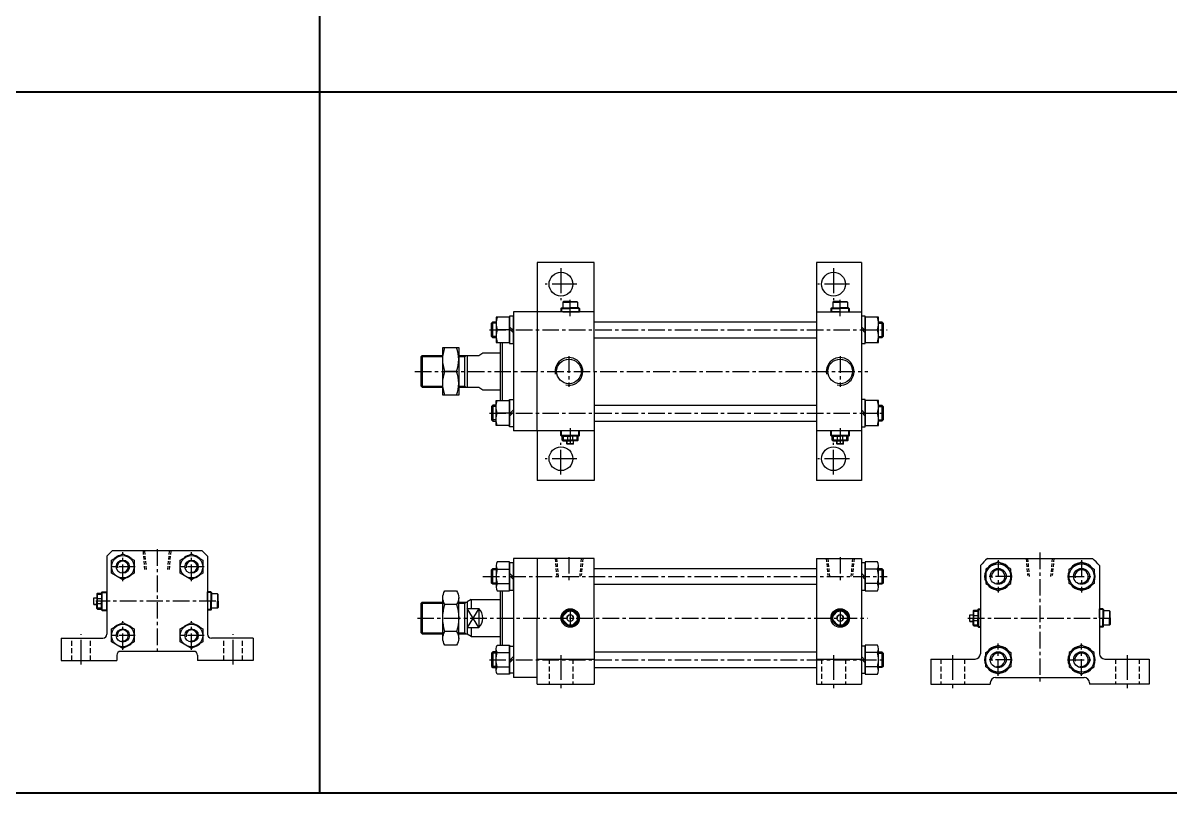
# Model space of a CAD drawing. Extents: x -819 to 29893, y -8942 to 3511.
# Drawn here: x 1142 to 2009, y 2299 to 2882 of the extents above; entities that cross this region are included whole.
import ezdxf

# ---------------------------------------------------------------- set-up
doc = ezdxf.new("R2010")
doc.units = 0
doc.header["$LTSCALE"] = 10
doc.header["$MEASUREMENT"] = 0
for name, pattern in [('CENTER', [2, 1.25, -0.25, 0.25, -0.25]), ('CENTERX2', [4, 2.5, -0.5, 0.5, -0.5]), ('HIDDEN', [0.375, 0.25, -0.125]), ('HIDDENX2', [0.75, 0.5, -0.25])]:
    doc.linetypes.add(name, pattern=pattern)
for name, color, linetype in [('CEN', 1, 'CENTERX2'), ('CENTER', 1, 'CENTER'), ('HID', 2, 'HIDDENX2'), ('ML', 7, 'CONTINUOUS'), ('THIN', 3, 'CONTINUOUS')]:
    doc.layers.add(name, color=color, linetype=linetype)

msp = doc.modelspace()

# ---------------------------------------------------------------- linework, layer by layer
at = {"layer": 'CEN', "color": 1, "linetype": 'CENTER', "ltscale": 1.5}
for p, q in [((1548.73, 2696.41), (1548.73, 2672.41)), ((1754.73, 2696.41), (1754.73, 2672.41)), ((1560.73, 2684.41), (1536.73, 2684.41)), ((1766.73, 2684.41), (1742.73, 2684.41)), ((1548.73, 2540.41), (1548.73, 2564.41)), ((1754.73, 2540.41), (1754.73, 2564.41)), ((1560.73, 2552.41), (1536.73, 2552.41)), ((1766.73, 2552.41), (1742.73, 2552.41)), ((1186.03, 2396.71), (1186.03, 2419.71)), ((1301.03, 2396.71), (1301.03, 2419.71)), ((1548.73, 2403.89), (1548.73, 2378.89)), ((1754.73, 2403.89), (1754.73, 2378.89)), ((1844.7, 2403.89), (1844.7, 2378.89)), ((1976.7, 2403.89), (1976.7, 2378.89))]:
    msp.add_line(p, q, dxfattribs=at)
at = {"layer": 'CENTER'}
for p, q in [((1879.2, 2475.55), (1879.2, 2451.22)), ((1942.2, 2475.55), (1942.2, 2451.22)), ((1889.75, 2463.39), (1868.65, 2463.39)), ((1931.65, 2463.39), (1952.75, 2463.39)), ((1879.2, 2388.22), (1879.2, 2412.55)), ((1942.2, 2388.22), (1942.2, 2412.55)), ((1889.75, 2400.39), (1868.65, 2400.39)), ((1931.65, 2400.39), (1952.75, 2400.39))]:
    msp.add_line(p, q, dxfattribs=at)
at = {"layer": 'HID', "color": 6, "linetype": 'HIDDEN', "ltscale": 1.5}
for p, q in [((1179.03, 2399.71), (1179.03, 2416.71)), ((1193.03, 2399.71), (1193.03, 2416.71)), ((1294.03, 2399.71), (1294.03, 2416.71)), ((1308.03, 2399.71), (1308.03, 2416.71)), ((1539.73, 2400.89), (1539.73, 2381.89)), ((1557.73, 2400.89), (1557.73, 2381.89)), ((1745.73, 2400.89), (1745.73, 2381.89)), ((1763.73, 2400.89), (1763.73, 2381.89)), ((1835.7, 2400.89), (1835.7, 2381.89)), ((1853.7, 2400.89), (1853.7, 2381.89)), ((1967.7, 2400.89), (1967.7, 2381.89)), ((1985.7, 2400.89), (1985.7, 2381.89))]:
    msp.add_line(p, q, dxfattribs=at)
at = {"layer": 'ML'}
for p, q in [((1573.73, 2700.91), (1530.73, 2700.91)), ((1530.73, 2700.91), (1530.73, 2663.41)), ((1573.73, 2618.41), (1573.73, 2700.91)), ((1741.73, 2700.91), (1741.73, 2618.41)), ((1775.73, 2700.91), (1741.73, 2700.91)), ((1775.73, 2700.91), (1775.73, 2663.41)), ((1550.65, 2671.41), (1550.15, 2670.91)), ((1550.15, 2670.91), (1550.15, 2666.41)), ((1550.15, 2670.91), (1555.65, 2670.91)), ((1555.65, 2671.41), (1550.65, 2671.41)), ((1555.65, 2671.41), (1560.65, 2671.41)), ((1561.15, 2670.91), (1555.65, 2670.91)), ((1560.65, 2671.41), (1561.15, 2670.91)), ((1561.15, 2670.91), (1561.15, 2666.41)), ((1754.65, 2671.41), (1754.15, 2670.91)), ((1754.15, 2670.91), (1754.15, 2666.41)), ((1754.15, 2670.91), (1759.65, 2670.91)), ((1759.65, 2671.41), (1754.65, 2671.41)), ((1759.65, 2671.41), (1764.65, 2671.41)), ((1765.15, 2670.91), (1759.65, 2670.91)), ((1764.65, 2671.41), (1765.15, 2670.91)), ((1765.15, 2670.91), (1765.15, 2666.41)), ((1512.73, 2663.41), (1512.73, 2573.41)), ((1530.73, 2663.41), (1512.73, 2663.41)), ((1573.73, 2663.41), (1530.73, 2663.41)), ((1530.73, 2663.41), (1530.73, 2618.41)), ((1549.15, 2666.41), (1548.65, 2665.91)), ((1548.65, 2665.91), (1548.65, 2663.41)), ((1548.65, 2665.91), (1555.65, 2665.91)), ((1555.65, 2663.41), (1548.65, 2663.41)), ((1549.15, 2666.41), (1555.65, 2666.41)), ((1550.23, 2663.41), (1561.23, 2663.41)), ((1562.15, 2666.41), (1555.65, 2666.41)), ((1562.65, 2665.91), (1555.65, 2665.91)), ((1555.65, 2663.41), (1562.65, 2663.41)), ((1562.15, 2666.41), (1562.65, 2665.91)), ((1562.65, 2665.91), (1562.65, 2663.41)), ((1573.73, 2618.41), (1573.73, 2663.41)), ((1741.73, 2663.41), (1775.73, 2663.41)), ((1741.73, 2663.41), (1741.73, 2618.41)), ((1753.15, 2666.41), (1752.65, 2665.91)), ((1752.65, 2665.91), (1752.65, 2663.41)), ((1752.65, 2665.91), (1759.65, 2665.91)), ((1759.65, 2663.41), (1752.65, 2663.41)), ((1753.15, 2666.41), (1759.65, 2666.41)), ((1754.23, 2663.41), (1765.23, 2663.41)), ((1766.15, 2666.41), (1759.65, 2666.41)), ((1766.65, 2665.91), (1759.65, 2665.91)), ((1759.65, 2663.41), (1766.65, 2663.41)), ((1766.15, 2666.41), (1766.65, 2665.91)), ((1766.65, 2665.91), (1766.65, 2663.41)), ((1775.73, 2663.41), (1775.73, 2573.41)), ((1497.17, 2643.91), (1497.17, 2655.91)), ((1791.28, 2655.91), (1791.28, 2643.91)), ((1509.73, 2649.91), (1500.57, 2649.91)), ((1509.73, 2652.26), (1512.73, 2649.26)), ((1509.73, 2650.56), (1512.73, 2647.56)), ((1778.73, 2649.26), (1775.73, 2652.26)), ((1778.73, 2647.56), (1775.73, 2650.56)), ((1778.73, 2649.91), (1787.88, 2649.91)), ((1502.73, 2640.41), (1502.73, 2596.41)), ((1504.23, 2640.41), (1504.23, 2596.41)), ((1442.73, 2629.41), (1443.73, 2630.41)), ((1442.73, 2629.41), (1442.73, 2607.41)), ((1443.73, 2630.41), (1443.73, 2606.41)), ((1475.73, 2630.41), (1475.73, 2606.41)), ((1477.73, 2630.41), (1477.73, 2606.41)), ((1477.73, 2630.41), (1486.73, 2630.41)), ((1486.73, 2630.41), (1489.73, 2632.41)), ((1469.81, 2618.41), (1461.02, 2618.41)), ((1530.73, 2573.41), (1530.73, 2618.41)), ((1573.73, 2618.41), (1573.73, 2573.41)), ((1573.73, 2618.41), (1573.73, 2535.91)), ((1741.73, 2618.41), (1741.73, 2573.41)), ((1741.73, 2618.41), (1741.73, 2535.91)), ((1442.73, 2607.41), (1443.73, 2606.41)), ((1486.73, 2606.41), (1489.73, 2604.41)), ((1497.17, 2592.91), (1497.17, 2580.91)), ((1791.28, 2592.91), (1791.28, 2580.91)), ((1509.73, 2586.91), (1500.57, 2586.91)), ((1509.73, 2586.26), (1512.73, 2589.26)), ((1509.73, 2584.56), (1512.73, 2587.56)), ((1778.73, 2586.26), (1775.73, 2589.26)), ((1778.73, 2584.56), (1775.73, 2587.56)), ((1778.73, 2586.91), (1787.88, 2586.91)), ((1530.73, 2573.41), (1512.73, 2573.41)), ((1573.73, 2573.41), (1530.73, 2573.41)), ((1530.73, 2573.41), (1530.73, 2535.91)), ((1548.73, 2569.91), (1548.73, 2573.41)), ((1549.23, 2569.41), (1548.73, 2569.91)), ((1562.73, 2569.91), (1548.73, 2569.91)), ((1549.23, 2569.41), (1555.73, 2569.41)), ((1549.73, 2566.41), (1549.73, 2569.41)), ((1550.23, 2565.91), (1549.73, 2566.41)), ((1561.73, 2566.41), (1549.73, 2566.41)), ((1550.57, 2566.41), (1550.57, 2569.41)), ((1558.23, 2573.41), (1553.23, 2573.41)), ((1558.23, 2573.41), (1553.23, 2573.41)), ((1553.81, 2566.41), (1553.81, 2569.41)), ((1562.23, 2569.41), (1555.73, 2569.41)), ((1557.64, 2566.41), (1557.64, 2569.41)), ((1560.88, 2566.41), (1560.88, 2569.41)), ((1561.23, 2565.91), (1561.73, 2566.41)), ((1561.73, 2566.41), (1561.73, 2569.41)), ((1562.23, 2569.41), (1562.73, 2569.91)), ((1562.73, 2569.91), (1562.73, 2573.41)), ((1775.73, 2573.41), (1741.73, 2573.41)), ((1752.73, 2569.91), (1752.73, 2573.41)), ((1753.23, 2569.41), (1752.73, 2569.91)), ((1766.73, 2569.91), (1752.73, 2569.91)), ((1753.23, 2569.41), (1759.73, 2569.41)), ((1753.73, 2566.41), (1753.73, 2569.41)), ((1754.23, 2565.91), (1753.73, 2566.41)), ((1765.73, 2566.41), (1753.73, 2566.41)), ((1754.57, 2566.41), (1754.57, 2569.41)), ((1762.23, 2573.41), (1757.23, 2573.41)), ((1762.23, 2573.41), (1757.23, 2573.41)), ((1757.81, 2566.41), (1757.81, 2569.41)), ((1766.23, 2569.41), (1759.73, 2569.41)), ((1761.64, 2566.41), (1761.64, 2569.41)), ((1764.88, 2566.41), (1764.88, 2569.41)), ((1765.23, 2565.91), (1765.73, 2566.41)), ((1765.73, 2566.41), (1765.73, 2569.41)), ((1766.23, 2569.41), (1766.73, 2569.91)), ((1766.73, 2569.91), (1766.73, 2573.41)), ((1775.73, 2573.41), (1775.73, 2535.91)), ((1550.23, 2565.91), (1555.73, 2565.91)), ((1553.23, 2563.53), (1553.23, 2565.91)), ((1558.23, 2563.53), (1553.23, 2563.53)), ((1553.35, 2563.41), (1553.23, 2563.53)), ((1558.1, 2563.41), (1553.35, 2563.41)), ((1561.23, 2565.91), (1555.73, 2565.91)), ((1558.1, 2563.41), (1558.23, 2563.53)), ((1558.23, 2563.53), (1558.23, 2565.91)), ((1754.23, 2565.91), (1759.73, 2565.91)), ((1757.23, 2563.53), (1757.23, 2565.91)), ((1762.23, 2563.53), (1757.23, 2563.53)), ((1757.35, 2563.41), (1757.23, 2563.53)), ((1762.1, 2563.41), (1757.35, 2563.41)), ((1765.23, 2565.91), (1759.73, 2565.91)), ((1762.1, 2563.41), (1762.23, 2563.53)), ((1762.23, 2563.53), (1762.23, 2565.91)), ((1573.73, 2535.91), (1530.73, 2535.91)), ((1775.73, 2535.91), (1741.73, 2535.91)), ((1277.57, 2482.71), (1209.54, 2482.71)), ((1205.53, 2478.7), (1205.53, 2419.71)), ((1281.53, 2478.75), (1281.53, 2419.71)), ((1499.73, 2471.61), (1499.73, 2455.16)), ((1530.73, 2476.89), (1512.73, 2476.89)), ((1512.73, 2476.89), (1512.73, 2386.89)), ((1573.73, 2476.89), (1530.73, 2476.89)), ((1530.73, 2476.89), (1530.73, 2431.89)), ((1573.73, 2431.89), (1573.73, 2476.89)), ((1741.73, 2476.89), (1775.73, 2476.89)), ((1741.73, 2476.89), (1741.73, 2431.89)), ((1775.73, 2476.89), (1775.73, 2381.89)), ((1788.73, 2455.16), (1788.73, 2471.61)), ((1865.7, 2471.57), (1865.7, 2404.89)), ((1871.01, 2476.89), (1950.38, 2476.89)), ((1955.7, 2471.57), (1955.7, 2404.89)), ((1497.17, 2457.39), (1497.17, 2469.39)), ((1500.57, 2468.87), (1509.73, 2468.87)), ((1509.73, 2465.74), (1512.73, 2462.74)), ((1509.73, 2464.04), (1512.73, 2461.04)), ((1778.73, 2462.74), (1775.73, 2465.74)), ((1778.73, 2461.04), (1775.73, 2464.04)), ((1787.88, 2468.87), (1778.73, 2468.87)), ((1791.28, 2469.39), (1791.28, 2457.39)), ((1500.57, 2457.9), (1509.73, 2457.9)), ((1787.88, 2457.9), (1778.73, 2457.9)), ((1195.53, 2447.09), (1195.66, 2447.21)), ((1195.53, 2442.34), (1195.53, 2447.09)), ((1195.66, 2447.21), (1198.03, 2447.21)), ((1195.66, 2442.21), (1195.66, 2447.21)), ((1198.03, 2450.21), (1198.53, 2450.71)), ((1198.03, 2450.21), (1198.03, 2444.71)), ((1198.53, 2450.71), (1201.53, 2450.71)), ((1198.53, 2438.71), (1198.53, 2450.71)), ((1198.53, 2449.87), (1201.53, 2449.87)), ((1198.53, 2446.63), (1201.53, 2446.63)), ((1201.53, 2451.21), (1202.03, 2451.71)), ((1201.53, 2451.21), (1201.53, 2444.71)), ((1202.03, 2451.71), (1205.53, 2451.71)), ((1202.03, 2437.71), (1202.03, 2451.71)), ((1205.53, 2438.71), (1205.53, 2450.71)), ((1205.53, 2438.71), (1205.53, 2450.71)), ((1205.53, 2438.71), (1205.53, 2450.71)), ((1205.53, 2442.21), (1205.53, 2447.21)), ((1205.53, 2442.21), (1205.53, 2447.21)), ((1284.03, 2451.78), (1281.53, 2451.78)), ((1281.53, 2444.78), (1281.53, 2451.78)), ((1284.53, 2451.28), (1284.03, 2451.78)), ((1284.03, 2451.78), (1284.03, 2444.78)), ((1284.53, 2451.28), (1284.53, 2444.78)), ((1289.03, 2450.28), (1284.53, 2450.28)), ((1289.53, 2449.78), (1289.03, 2450.28)), ((1289.03, 2450.28), (1289.03, 2444.78)), ((1289.53, 2444.78), (1289.53, 2449.78)), ((1459.41, 2416.51), (1459.41, 2447.26)), ((1471.41, 2416.51), (1471.41, 2447.26)), ((1480.73, 2445.89), (1477.73, 2444.15)), ((1480.73, 2445.89), (1480.73, 2439.1)), ((1502.73, 2452.42), (1502.73, 2411.36)), ((1504.23, 2452.42), (1504.23, 2411.36)), ((1195.53, 2442.34), (1195.66, 2442.21)), ((1195.66, 2442.21), (1198.03, 2442.21)), ((1198.03, 2439.21), (1198.03, 2444.71)), ((1198.03, 2439.21), (1198.53, 2438.71)), ((1198.53, 2442.8), (1201.53, 2442.8)), ((1198.53, 2439.56), (1201.53, 2439.56)), ((1198.53, 2438.71), (1201.53, 2438.71)), ((1201.53, 2438.21), (1201.53, 2444.71)), ((1201.53, 2438.21), (1202.03, 2437.71)), ((1202.03, 2437.71), (1205.53, 2437.71)), ((1281.53, 2444.78), (1281.53, 2437.78)), ((1284.03, 2437.78), (1281.53, 2437.78)), ((1284.03, 2437.78), (1284.03, 2444.78)), ((1284.53, 2438.28), (1284.03, 2437.78)), ((1284.53, 2438.28), (1284.53, 2444.78)), ((1289.03, 2439.28), (1284.53, 2439.28)), ((1289.03, 2439.28), (1289.03, 2444.78)), ((1289.53, 2439.78), (1289.03, 2439.28)), ((1289.53, 2444.78), (1289.53, 2439.78)), ((1442.73, 2442.89), (1443.73, 2443.89)), ((1442.73, 2442.89), (1442.73, 2420.89)), ((1443.73, 2443.89), (1443.73, 2419.89)), ((1469.83, 2442.14), (1461, 2442.14)), ((1475.73, 2443.89), (1475.73, 2419.89)), ((1477.73, 2444.15), (1477.73, 2419.62)), ((1477.73, 2439.1), (1486.73, 2439.1)), ((1486.73, 2439.1), (1486.73, 2424.68)), ((1553.81, 2437.04), (1550.57, 2433.8)), ((1557.64, 2437.04), (1560.88, 2433.8)), ((1757.81, 2437.04), (1754.57, 2433.8)), ((1761.64, 2437.04), (1764.88, 2433.8)), ((1860.2, 2437.39), (1860.7, 2437.89)), ((1860.2, 2437.39), (1860.2, 2431.89)), ((1860.7, 2437.89), (1863.7, 2437.89)), ((1860.7, 2425.89), (1860.7, 2437.89)), ((1860.7, 2437.04), (1863.7, 2437.04)), ((1863.7, 2438.39), (1864.2, 2438.89)), ((1863.7, 2438.39), (1863.7, 2431.89)), ((1864.2, 2438.89), (1865.7, 2438.89)), ((1864.2, 2424.89), (1864.2, 2438.89)), ((1865.7, 2425.89), (1865.7, 2437.89)), ((1865.7, 2425.89), (1865.7, 2437.89)), ((1865.7, 2425.89), (1865.7, 2437.89)), ((1958.2, 2438.96), (1955.7, 2438.96)), ((1955.7, 2431.96), (1955.7, 2438.96)), ((1955.7, 2437.39), (1955.7, 2426.39)), ((1955.7, 2437.39), (1955.7, 2426.39)), ((1958.7, 2438.46), (1958.2, 2438.96)), ((1958.2, 2438.96), (1958.2, 2431.96)), ((1958.7, 2438.46), (1958.7, 2431.96)), ((1963.2, 2437.46), (1958.7, 2437.46)), ((1963.7, 2436.96), (1963.2, 2437.46)), ((1963.2, 2437.46), (1963.2, 2431.96)), ((1963.7, 2431.96), (1963.7, 2436.96)), ((1530.73, 2381.89), (1530.73, 2431.89)), ((1550.57, 2429.97), (1553.81, 2426.73)), ((1560.88, 2429.97), (1557.64, 2426.73)), ((1573.73, 2431.89), (1573.73, 2381.89)), ((1741.73, 2431.89), (1741.73, 2381.89)), ((1754.57, 2429.97), (1757.81, 2426.73)), ((1764.88, 2429.97), (1761.64, 2426.73)), ((1857.7, 2434.26), (1857.82, 2434.39)), ((1857.7, 2429.51), (1857.7, 2434.26)), ((1857.7, 2429.51), (1857.82, 2429.39)), ((1857.82, 2434.39), (1860.2, 2434.39)), ((1857.82, 2429.39), (1857.82, 2434.39)), ((1857.82, 2429.39), (1860.2, 2429.39)), ((1860.2, 2426.39), (1860.2, 2431.89)), ((1860.7, 2433.8), (1863.7, 2433.8)), ((1860.7, 2429.97), (1863.7, 2429.97)), ((1863.7, 2425.39), (1863.7, 2431.89)), ((1865.7, 2429.39), (1865.7, 2434.39)), ((1865.7, 2429.39), (1865.7, 2434.39)), ((1955.7, 2431.96), (1955.7, 2424.96)), ((1958.2, 2424.96), (1958.2, 2431.96)), ((1958.7, 2425.46), (1958.7, 2431.96)), ((1963.2, 2426.46), (1963.2, 2431.96)), ((1963.7, 2431.96), (1963.7, 2426.96)), ((1442.73, 2420.89), (1443.73, 2419.89)), ((1469.83, 2421.64), (1461, 2421.64)), ((1477.73, 2424.68), (1486.73, 2424.68)), ((1480.73, 2417.89), (1477.73, 2419.62)), ((1480.73, 2424.68), (1480.73, 2417.89)), ((1860.2, 2426.39), (1860.7, 2425.89)), ((1860.7, 2426.73), (1863.7, 2426.73)), ((1860.7, 2425.89), (1863.7, 2425.89)), ((1863.7, 2425.39), (1864.2, 2424.89)), ((1864.2, 2424.89), (1865.7, 2424.89)), ((1958.2, 2424.96), (1955.7, 2424.96)), ((1958.7, 2425.46), (1958.2, 2424.96)), ((1963.2, 2426.46), (1958.7, 2426.46)), ((1963.7, 2426.96), (1963.2, 2426.46)), ((1171.03, 2416.71), (1171.03, 2399.71)), ((1171.03, 2416.71), (1202.53, 2416.71)), ((1316.03, 2416.71), (1284.53, 2416.71)), ((1316.03, 2416.71), (1316.03, 2399.71)), ((1213.03, 2403.71), (1213.03, 2399.71)), ((1271.03, 2406.71), (1216.03, 2406.71)), ((1274.03, 2403.71), (1274.03, 2399.71)), ((1497.17, 2406.39), (1497.17, 2394.39)), ((1499.73, 2392.16), (1499.73, 2408.61)), ((1500.57, 2405.87), (1509.73, 2405.87)), ((1509.73, 2399.74), (1512.73, 2402.74)), ((1778.73, 2399.74), (1775.73, 2402.74)), ((1787.88, 2405.87), (1778.73, 2405.87)), ((1788.73, 2392.16), (1788.73, 2408.61)), ((1791.28, 2406.39), (1791.28, 2394.39)), ((1171.03, 2399.71), (1213.03, 2399.71)), ((1316.03, 2399.71), (1274.03, 2399.71)), ((1500.57, 2394.9), (1509.73, 2394.9)), ((1509.73, 2398.04), (1512.73, 2401.04)), ((1530.73, 2400.89), (1573.73, 2400.89)), ((1741.73, 2400.89), (1775.73, 2400.89)), ((1778.73, 2398.04), (1775.73, 2401.04)), ((1787.88, 2394.9), (1778.73, 2394.9)), ((1828.2, 2400.89), (1828.2, 2381.89)), ((1828.2, 2400.89), (1861.7, 2400.89)), ((1959.7, 2400.89), (1993.2, 2400.89)), ((1993.2, 2400.89), (1993.2, 2381.89)), ((1530.73, 2386.89), (1512.73, 2386.89)), ((1877.2, 2386.89), (1944.2, 2386.89)), ((1530.73, 2381.89), (1573.73, 2381.89)), ((1741.73, 2381.89), (1775.73, 2381.89)), ((1828.2, 2381.89), (1873.2, 2381.89)), ((1873.2, 2382.89), (1873.2, 2381.89)), ((1948.2, 2382.89), (1948.2, 2381.89)), ((1993.2, 2381.89), (1948.2, 2381.89))]:
    msp.add_line(p, q, dxfattribs=at)
at = {"layer": 'ML', "color": 1, "linetype": 'CENTER'}
for p, q in [((1555.73, 2660.17), (1555.73, 2673.27)), ((1759.73, 2660.17), (1759.73, 2673.27)), ((1494.65, 2649.91), (1795.26, 2649.91)), ((1554.73, 2629.93), (1554.73, 2606.88)), ((1759.73, 2629.93), (1759.73, 2606.88)), ((1438.37, 2618.41), (1780.66, 2618.41)), ((1494.65, 2586.91), (1794.32, 2586.91)), ((1555.73, 2575.6), (1555.73, 2562.44)), ((1759.73, 2575.6), (1759.73, 2562.44)), ((1217.53, 2459.82), (1217.53, 2481.61)), ((1243.53, 2483.98), (1243.53, 2404.8)), ((1269.53, 2459.82), (1269.53, 2481.61)), ((1910.7, 2481.39), (1910.7, 2382.39)), ((1554.73, 2478.05), (1554.73, 2459.87)), ((1759.73, 2478.05), (1759.73, 2458.32)), ((1226.98, 2470.71), (1208.08, 2470.71)), ((1278.98, 2470.71), (1260.08, 2470.71)), ((1489.65, 2463.39), (1795.26, 2463.39)), ((1287.89, 2444.71), (1197.29, 2444.71)), ((1555.73, 2438.89), (1555.73, 2424.89)), ((1759.73, 2438.89), (1759.73, 2424.89)), ((1217.53, 2407.82), (1217.53, 2429.61)), ((1269.53, 2407.82), (1269.53, 2429.61)), ((1440.18, 2431.89), (1780.34, 2431.89)), ((1856.24, 2431.89), (1963.08, 2431.89)), ((1226.98, 2418.71), (1208.08, 2418.71)), ((1278.98, 2418.71), (1260.08, 2418.71)), ((1494.65, 2400.39), (1794.32, 2400.39))]:
    msp.add_line(p, q, dxfattribs=at)
at = {"layer": 'ML', "color": 2}
for p, q in [((1549.15, 2666.41), (1549.15, 2663.41)), ((1562.15, 2666.41), (1562.15, 2663.41)), ((1753.15, 2666.41), (1753.15, 2663.41)), ((1766.15, 2666.41), (1766.15, 2663.41)), ((1475.73, 2629.66), (1477.03, 2630.41)), ((1475.73, 2607.16), (1477.03, 2606.41)), ((1549.23, 2569.41), (1549.23, 2573.41)), ((1562.23, 2569.41), (1562.23, 2573.41)), ((1753.23, 2569.41), (1753.23, 2573.41)), ((1766.23, 2569.41), (1766.23, 2573.41)), ((1553.35, 2563.41), (1553.35, 2565.91)), ((1558.1, 2563.41), (1558.1, 2565.91)), ((1757.35, 2563.41), (1757.35, 2565.91)), ((1762.1, 2563.41), (1762.1, 2565.91)), ((1195.53, 2447.09), (1198.03, 2447.09)), ((1201.53, 2451.21), (1205.53, 2451.21)), ((1284.53, 2451.28), (1281.53, 2451.28)), ((1195.53, 2442.34), (1198.03, 2442.34)), ((1201.53, 2438.21), (1205.53, 2438.21)), ((1284.53, 2438.28), (1281.53, 2438.28)), ((1475.73, 2443.14), (1477.03, 2443.89)), ((1486.73, 2439.1), (1477.73, 2424.68)), ((1486.73, 2424.68), (1477.73, 2439.1)), ((1863.7, 2438.39), (1865.7, 2438.39)), ((1958.7, 2438.46), (1955.7, 2438.46)), ((1857.7, 2434.26), (1860.2, 2434.26)), ((1857.7, 2429.51), (1860.2, 2429.51)), ((1475.73, 2420.64), (1477.03, 2419.89)), ((1863.7, 2425.39), (1865.7, 2425.39)), ((1958.7, 2425.46), (1955.7, 2425.46))]:
    msp.add_line(p, q, dxfattribs=at)
at = {"layer": 'ML', "color": 7, "linetype": 'Continuous'}
for p, q in [((1573.73, 2655.91), (1741.73, 2655.91)), ((1573.73, 2643.91), (1741.73, 2643.91)), ((1443.73, 2630.41), (1459.41, 2630.41)), ((1471.41, 2630.41), (1477.73, 2630.41)), ((1489.73, 2632.41), (1502.73, 2632.41)), ((1443.73, 2606.41), (1459.41, 2606.41)), ((1471.41, 2606.41), (1477.73, 2606.41)), ((1477.73, 2606.41), (1486.73, 2606.41)), ((1489.73, 2604.41), (1502.73, 2604.41)), ((1573.73, 2592.91), (1741.73, 2592.91)), ((1573.73, 2580.91), (1741.73, 2580.91)), ((1573.73, 2469.39), (1741.73, 2469.39)), ((1573.73, 2457.39), (1741.73, 2457.39)), ((1480.73, 2445.89), (1502.73, 2445.89)), ((1443.73, 2443.89), (1459.41, 2443.89)), ((1471.41, 2443.89), (1477.73, 2443.89)), ((1443.73, 2419.89), (1459.41, 2419.89)), ((1471.41, 2419.89), (1477.73, 2419.89)), ((1480.73, 2417.89), (1502.73, 2417.89)), ((1573.73, 2406.39), (1741.73, 2406.39)), ((1573.73, 2394.39), (1741.73, 2394.39))]:
    msp.add_line(p, q, dxfattribs=at)
at = {"layer": 'ML', "color": 2, "linetype": 'Continuous'}
for p, q in [((1442.98, 2629.66), (1459.41, 2629.66)), ((1471.41, 2629.66), (1475.73, 2629.66)), ((1442.98, 2607.16), (1459.41, 2607.16)), ((1471.41, 2607.16), (1475.73, 2607.16)), ((1442.98, 2443.14), (1459.41, 2443.14)), ((1471.41, 2443.14), (1475.73, 2443.14)), ((1442.98, 2420.64), (1459.41, 2420.64)), ((1471.41, 2420.64), (1475.73, 2420.64))]:
    msp.add_line(p, q, dxfattribs=at)
at = {"layer": 'ML', "color": 6, "linetype": 'HIDDEN'}
for p, q in [((1234.28, 2468.71), (1233.05, 2482.71)), ((1235.44, 2468.71), (1234.22, 2482.71)), ((1251.62, 2468.71), (1252.85, 2482.71)), ((1252.78, 2468.71), (1254.01, 2482.71)), ((1544.25, 2476.89), (1545.37, 2464.05)), ((1545.41, 2476.89), (1546.64, 2462.89)), ((1564.04, 2476.89), (1562.82, 2462.89)), ((1565.2, 2476.89), (1564.08, 2464.05)), ((1749.25, 2476.89), (1750.37, 2464.05)), ((1750.41, 2476.89), (1751.64, 2462.89)), ((1769.04, 2476.89), (1767.82, 2462.89)), ((1770.2, 2476.89), (1769.08, 2464.05)), ((1900.22, 2476.89), (1901.34, 2464.05)), ((1901.38, 2476.89), (1902.61, 2462.89)), ((1920.01, 2476.89), (1918.79, 2462.89)), ((1921.17, 2476.89), (1920.05, 2464.05))]:
    msp.add_line(p, q, dxfattribs=at)
at = {"layer": 'ML', "const_width": 1.5}
for points in [[(729.29, 3360.18), (1366.43, 3360.18), (1366.43, 2299.5)], [(729.29, 2829.84), (1366.43, 2829.84)], [(1366.43, 2829.84), (2036.9, 2829.84)], [(729.29, 2299.5), (1366.43, 2299.5)], [(1366.43, 2299.5), (2036.9, 2299.5)]]:
    msp.add_lwpolyline(points, dxfattribs=at)
at = {"layer": 'ML'}
for points in [[(1499.73, 2643.91), (1497.17, 2643.91), (1496.23, 2644.85), (1496.23, 2654.96), (1497.17, 2655.91), (1499.73, 2655.91)], [(1512.73, 2639.61), (1512.73, 2660.21), (1509.73, 2660.21), (1509.73, 2639.61), (1512.73, 2639.61)], [(1775.73, 2660.21), (1775.73, 2639.61), (1778.73, 2639.61), (1778.73, 2660.21), (1775.73, 2660.21)], [(1788.73, 2655.91), (1791.28, 2655.91), (1792.23, 2654.96), (1792.23, 2644.85), (1791.28, 2643.91), (1788.73, 2643.91)], [(1499.73, 2592.91), (1497.17, 2592.91), (1496.23, 2591.96), (1496.23, 2581.85), (1497.17, 2580.91), (1499.73, 2580.91)], [(1512.73, 2597.21), (1512.73, 2576.61), (1509.73, 2576.61), (1509.73, 2597.21), (1512.73, 2597.21)], [(1775.73, 2597.21), (1775.73, 2576.61), (1778.73, 2576.61), (1778.73, 2597.21), (1775.73, 2597.21)], [(1788.73, 2592.91), (1791.28, 2592.91), (1792.23, 2591.96), (1792.23, 2581.85), (1791.28, 2580.91), (1788.73, 2580.91)], [(1209.03, 2465.8), (1209.03, 2475.62), (1217.53, 2480.53), (1226.03, 2475.62), (1226.03, 2465.8), (1217.53, 2460.9), (1209.03, 2465.8)], [(1261.03, 2465.8), (1261.03, 2475.62), (1269.53, 2480.53), (1278.03, 2475.62), (1278.03, 2465.8), (1269.53, 2460.9), (1261.03, 2465.8)], [(1512.73, 2453.09), (1512.73, 2473.69), (1509.73, 2473.69), (1509.73, 2453.09), (1512.73, 2453.09)], [(1775.73, 2473.69), (1775.73, 2453.09), (1778.73, 2453.09), (1778.73, 2473.69), (1775.73, 2473.69)], [(1869.7, 2468.87), (1869.7, 2457.9), (1879.2, 2452.42), (1888.7, 2457.9), (1888.7, 2468.87), (1879.2, 2474.36), (1869.7, 2468.87)], [(1951.7, 2468.87), (1951.7, 2457.9), (1942.2, 2452.42), (1932.7, 2457.9), (1932.7, 2468.87), (1942.2, 2474.36), (1951.7, 2468.87)], [(1499.73, 2457.39), (1497.17, 2457.39), (1496.23, 2458.33), (1496.23, 2468.44), (1497.17, 2469.39), (1499.73, 2469.39)], [(1788.73, 2469.39), (1791.28, 2469.39), (1792.23, 2468.44), (1792.23, 2458.33), (1791.28, 2457.39), (1788.73, 2457.39)], [(1209.03, 2413.8), (1209.03, 2423.62), (1217.53, 2428.53), (1226.03, 2423.62), (1226.03, 2413.8), (1217.53, 2408.9), (1209.03, 2413.8)], [(1261.03, 2413.8), (1261.03, 2423.62), (1269.53, 2428.53), (1278.03, 2423.62), (1278.03, 2413.8), (1269.53, 2408.9), (1261.03, 2413.8)], [(1512.73, 2410.69), (1512.73, 2390.09), (1509.73, 2390.09), (1509.73, 2410.69), (1512.73, 2410.69)], [(1775.73, 2410.69), (1775.73, 2390.09), (1778.73, 2390.09), (1778.73, 2410.69), (1775.73, 2410.69)], [(1869.7, 2394.9), (1869.7, 2405.87), (1879.2, 2411.36), (1888.7, 2405.87), (1888.7, 2394.9), (1879.2, 2389.42), (1869.7, 2394.9)], [(1951.7, 2394.9), (1951.7, 2405.87), (1942.2, 2411.36), (1932.7, 2405.87), (1932.7, 2394.9), (1942.2, 2389.42), (1951.7, 2394.9)], [(1499.73, 2406.39), (1497.17, 2406.39), (1496.23, 2405.44), (1496.23, 2395.33), (1497.17, 2394.39), (1499.73, 2394.39)], [(1788.73, 2406.39), (1791.28, 2406.39), (1792.23, 2405.44), (1792.23, 2395.33), (1791.28, 2394.39), (1788.73, 2394.39)]]:
    msp.add_lwpolyline(points, dxfattribs=at)
for points in [[(1509.73, 2659.41), (1499.73, 2659.41), (1499.73, 2640.41), (1509.73, 2640.41)], [(1778.73, 2640.41), (1788.73, 2640.41), (1788.73, 2659.41), (1778.73, 2659.41)], [(1471.41, 2600.41), (1459.41, 2600.41), (1459.41, 2636.41), (1471.41, 2636.41)], [(1509.73, 2577.41), (1499.73, 2577.41), (1499.73, 2596.41), (1509.73, 2596.41)], [(1778.73, 2577.41), (1788.73, 2577.41), (1788.73, 2596.41), (1778.73, 2596.41)]]:
    msp.add_lwpolyline(points, close=True, dxfattribs=at)
for points in [[(1500.57, 2659.41, 0.178633), (1500.57, 2649.91, 0.178633), (1500.57, 2640.41)], [(1787.88, 2640.41, 0.178633), (1787.88, 2649.91, 0.178633), (1787.88, 2659.41)], [(1461.02, 2600.41, -0.178633), (1461.02, 2618.41, -0.178633), (1461.02, 2636.41)], [(1469.81, 2600.41, 0.178633), (1469.81, 2618.41, 0.178633), (1469.81, 2636.41)], [(1500.57, 2577.41, -0.178633), (1500.57, 2586.91, -0.178633), (1500.57, 2596.41)], [(1787.88, 2577.41, 0.178633), (1787.88, 2586.91, 0.178633), (1787.88, 2596.41)], [(1509.73, 2474.36), (1500.57, 2474.36, 0.309401), (1500.57, 2468.87, 0.154701), (1500.57, 2457.9, 0.309401), (1500.57, 2452.42), (1509.73, 2452.42), (1509.73, 2474.36)], [(1778.73, 2452.42), (1787.88, 2452.42, 0.309401), (1787.88, 2457.9, 0.154701), (1787.88, 2468.87, 0.309401), (1787.88, 2474.36), (1778.73, 2474.36), (1778.73, 2452.42)], [(1469.83, 2421.64, -0.309401), (1469.83, 2411.39), (1461, 2411.39, -0.309401), (1461, 2421.64, -0.154701), (1461, 2442.14, -0.309401), (1461, 2452.39), (1469.83, 2452.39, -0.309401), (1469.83, 2442.14, -0.154701), (1469.83, 2421.64, 0.178633)], [(1509.73, 2389.42), (1500.57, 2389.42, -0.309401), (1500.57, 2394.9, -0.154701), (1500.57, 2405.87, -0.309401), (1500.57, 2411.36), (1509.73, 2411.36), (1509.73, 2389.42)], [(1778.73, 2389.42), (1787.88, 2389.42, 0.309401), (1787.88, 2394.9, 0.154701), (1787.88, 2405.87, 0.309401), (1787.88, 2411.36), (1778.73, 2411.36), (1778.73, 2389.42)]]:
    msp.add_lwpolyline(points, format="xyb", dxfattribs=at)
for centre, radius in [((1548.73, 2684.41), 9), ((1754.73, 2684.41), 9), ((1554.73, 2618.41), 9.32), ((1759.73, 2618.41), 9.32), ((1548.73, 2552.41), 9), ((1754.73, 2552.41), 9), ((1217.53, 2470.71), 8.5), ((1217.53, 2470.71), 5), ((1269.53, 2470.71), 8.5), ((1269.53, 2470.71), 5), ((1879.2, 2463.39), 9.5), ((1942.2, 2463.39), 9.5), ((1879.2, 2463.39), 6), ((1942.2, 2463.39), 6), ((1555.73, 2431.89), 7), ((1555.73, 2431.89), 6), ((1555.73, 2431.89), 5.5), ((1759.73, 2431.89), 7), ((1759.73, 2431.89), 6), ((1759.73, 2431.89), 5.5), ((1555.73, 2431.89), 2.5), ((1759.73, 2431.89), 2.5), ((1217.53, 2418.71), 8.5), ((1217.53, 2418.71), 5), ((1269.53, 2418.71), 8.5), ((1269.53, 2418.71), 5), ((1879.2, 2400.39), 9.5), ((1879.2, 2400.39), 6), ((1942.2, 2400.39), 9.5), ((1942.2, 2400.39), 6)]:
    msp.add_circle(centre, radius, dxfattribs=at)
at = {"layer": 'ML', "color": 2}
for centre, radius, start, end in [((1554.73, 2618.41), 10.48, 257.71315, 191.04314), ((1759.73, 2618.41), 10.48, 257.71315, 191.04314), ((1217.53, 2470.71), 4.19, 259.50169, 192.71383), ((1269.53, 2470.71), 4.19, 259.50169, 192.71383), ((1879.2, 2463.39), 5.05, 255.74055, 192.40823), ((1942.2, 2463.39), 5.05, 255.79859, 191.44281), ((1555.73, 2431.89), 6.5, 265.9383, 186.31395), ((1759.73, 2431.89), 6.5, 265.9383, 186.31395), ((1555.73, 2431.89), 2.38, 261.53564, 185.33561), ((1759.73, 2431.89), 2.38, 261.53564, 185.33561), ((1217.53, 2418.71), 4.19, 259.50169, 192.71383), ((1269.53, 2418.71), 4.19, 259.50169, 192.71383), ((1879.2, 2400.39), 5.05, 255.61628, 190.96525), ((1942.2, 2400.39), 5.05, 254.96892, 192.51124)]:
    msp.add_arc(centre, radius, start, end, dxfattribs=at)
at = {"layer": 'ML'}
for centre, radius, start, end in [((1243.55, 2444.71), 51, 131.83248, 138.20623), ((1243.55, 2444.71), 51, 41.87116, 48.16752), ((1217.53, 2470.71), 8.8, 104.99629, 135.00371), ((1217.53, 2470.71), 8.8, 44.99629, 75.00371), ((1217.53, 2470.71), 8.8, 344.99629, 15.00371), ((1269.53, 2470.71), 8.8, 104.99629, 135.00371), ((1269.53, 2470.71), 8.8, 44.99629, 75.00371), ((1269.53, 2470.71), 8.8, 344.99629, 15.00371), ((1910.7, 2431.89), 60, 131.40962, 138.59038), ((1879.2, 2463.39), 10.3, 97.26914, 142.73086), ((1879.2, 2463.39), 10.3, 37.26914, 82.73086), ((1942.2, 2463.39), 10.3, 97.26914, 142.73086), ((1942.2, 2463.39), 10.3, 37.26914, 82.73086), ((1910.7, 2431.89), 60, 41.40962, 48.59038), ((1217.53, 2470.71), 8.8, 284.99629, 315.00371), ((1269.53, 2470.71), 8.8, 284.99629, 315.00371), ((1879.2, 2463.39), 10.3, 157.26914, 202.73086), ((1879.2, 2463.39), 10.3, 337.26914, 22.73086), ((1942.2, 2463.39), 10.3, 157.26914, 202.73086), ((1942.2, 2463.39), 10.3, 337.26914, 22.73086), ((1879.2, 2463.39), 10.3, 217.26914, 262.73086), ((1879.2, 2463.39), 10.3, 277.26914, 322.73086), ((1942.2, 2463.39), 10.3, 217.26914, 262.73086), ((1942.2, 2463.39), 10.3, 277.26914, 322.73086), ((1479.56, 2431.89), 10.17, 314.82292, 45.17708), ((1202.53, 2419.71), 3, 270, 0), ((1217.53, 2418.71), 8.8, 104.99629, 135.00371), ((1217.53, 2418.71), 8.8, 44.99629, 75.00371), ((1217.53, 2418.71), 8.8, 344.99629, 15.00371), ((1269.53, 2418.71), 8.8, 104.99629, 135.00371), ((1269.53, 2418.71), 8.8, 44.99629, 75.00371), ((1269.53, 2418.71), 8.8, 344.99629, 15.00371), ((1284.53, 2419.71), 3, 180, 270), ((1217.53, 2418.71), 8.8, 284.99629, 315.00371), ((1269.53, 2418.71), 8.8, 284.99629, 315.00371), ((1879.2, 2400.39), 10.3, 97.26914, 142.73086), ((1879.2, 2400.39), 10.3, 37.26914, 82.73086), ((1942.2, 2400.39), 10.3, 97.26914, 142.73086), ((1942.2, 2400.39), 10.3, 37.26914, 82.73086), ((1216.03, 2403.71), 3, 90, 180), ((1271.03, 2403.71), 3, 0, 90), ((1861.7, 2404.89), 4, 270, 0), ((1879.2, 2400.39), 10.3, 157.26914, 202.73086), ((1879.2, 2400.39), 10.3, 337.26914, 22.73086), ((1942.2, 2400.39), 10.3, 157.26914, 202.73086), ((1942.2, 2400.39), 10.3, 337.26914, 22.73086), ((1959.7, 2404.89), 4, 180, 270), ((1879.2, 2400.39), 10.3, 217.26914, 262.73086), ((1879.2, 2400.39), 10.3, 277.26914, 322.73086), ((1942.2, 2400.39), 10.3, 217.26914, 262.73086), ((1942.2, 2400.39), 10.3, 277.26914, 322.73086), ((1877.2, 2382.89), 4, 90, 180), ((1944.2, 2382.89), 4, 0, 90)]:
    msp.add_arc(centre, radius, start, end, dxfattribs=at)
at = {"layer": 'THIN', "color": 2}
for p, q in [((1499.73, 2654.96), (1496.23, 2654.96)), ((1788.73, 2654.96), (1792.23, 2654.96)), ((1499.73, 2644.85), (1496.23, 2644.85)), ((1788.73, 2644.85), (1792.23, 2644.85)), ((1499.73, 2591.96), (1496.23, 2591.96)), ((1788.73, 2591.96), (1792.23, 2591.96)), ((1499.73, 2581.85), (1496.23, 2581.85)), ((1788.73, 2581.85), (1792.23, 2581.85)), ((1499.73, 2468.44), (1496.23, 2468.44)), ((1788.73, 2468.44), (1792.23, 2468.44)), ((1499.73, 2458.33), (1496.23, 2458.33)), ((1788.73, 2458.33), (1792.23, 2458.33)), ((1499.73, 2405.44), (1496.23, 2405.44)), ((1788.73, 2405.44), (1792.23, 2405.44)), ((1499.73, 2395.33), (1496.23, 2395.33)), ((1788.73, 2395.33), (1792.23, 2395.33))]:
    msp.add_line(p, q, dxfattribs=at)

doc.saveas('drawing.dxf')
